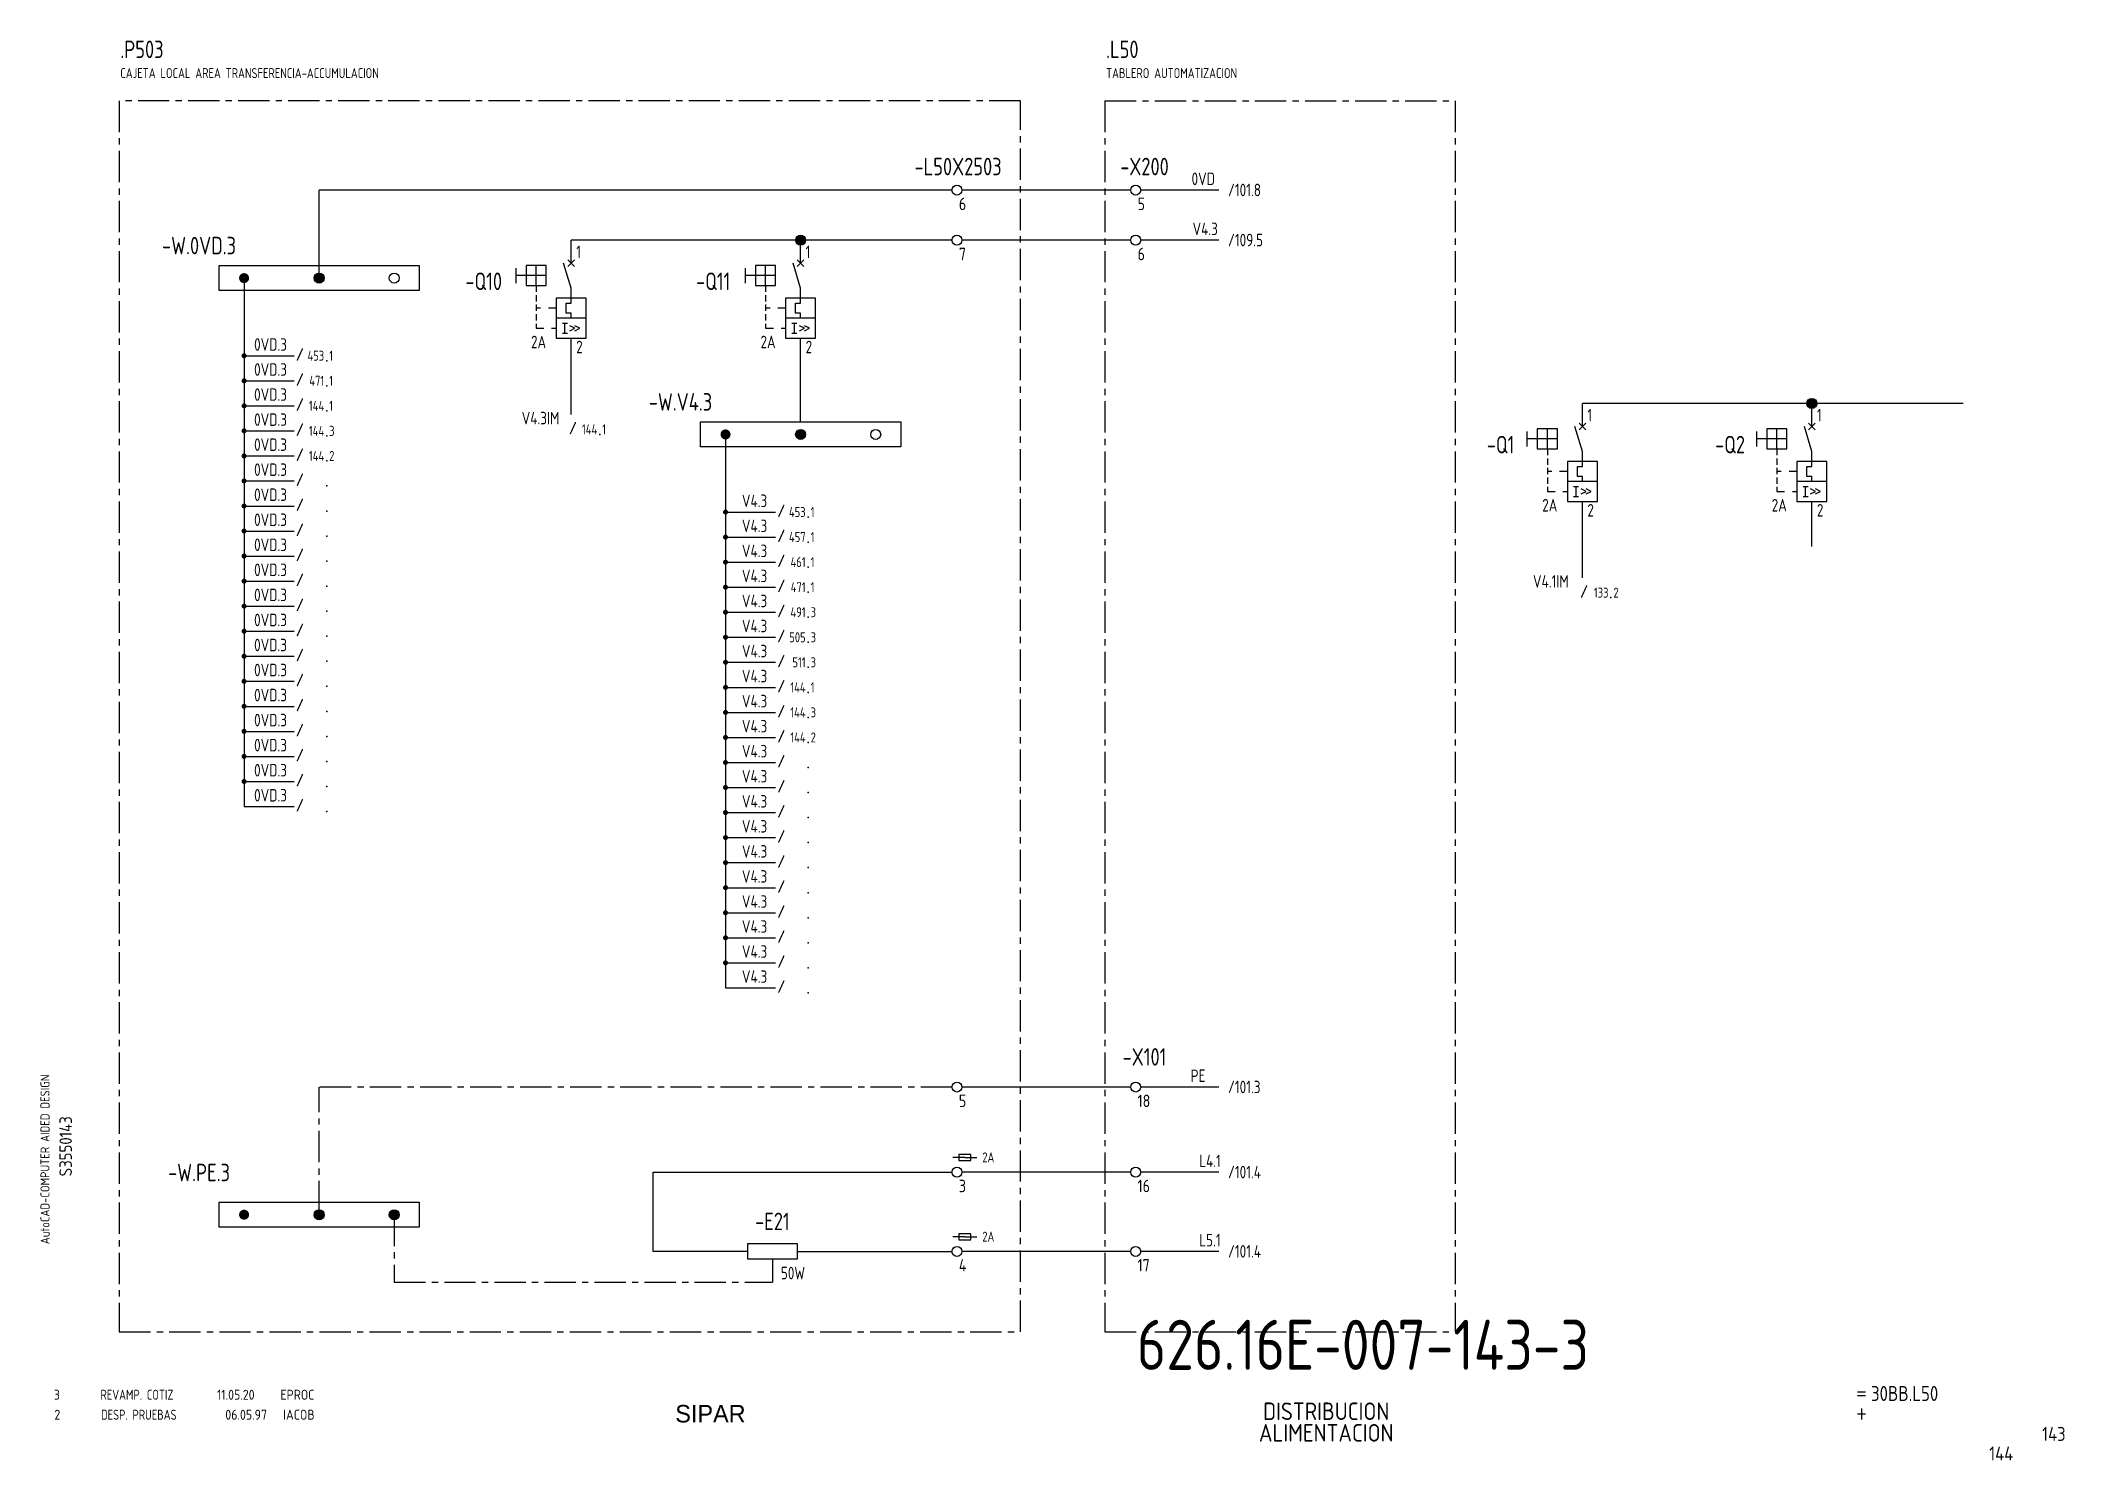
# Model space of a CAD drawing. Extents: x 10 to 414, y 6 to 289.
import ezdxf
from ezdxf.enums import TextEntityAlignment as Align

# ---------------------------------------------------------------- set-up
doc = ezdxf.new("R2010")
doc.units = 0
doc.header["$LTSCALE"] = 5
doc.header["$MEASUREMENT"] = 0
doc.header["$PDSIZE"] = -2
for name, pattern in [('CENTER', [2, 1.25, -0.25, 0.25, -0.25]), ('HIDDEN', [0.38, 0.25, -0.13]), ('HIDDEN1', [0.62, 0.31, -0.31])]:
    doc.linetypes.add(name, pattern=pattern)
doc.layers.get('0').update_dxf_attribs({"linetype": 'CONTINUOUS'})
doc.layers.add('CART', color=7, linetype='CONTINUOUS')
doc.styles.add('DIN', font='DIN.shx', dxfattribs={"width": 0.85})
doc.styles.add('ISO', font='DIN', dxfattribs={"width": 0.8})
doc.styles.add('N', font='ROMANS', dxfattribs={"width": 0.85, "height": 3})
doc.styles.add('SIMPLEX', font='SIMPLEX', dxfattribs={"width": 0.85})
doc.styles.add('X', font='UNIV.SHX', dxfattribs={"height": 3.5})

# ---------------------------------------------------------------- blocks, each defined once
blk = doc.blocks.new('BOX')
at = {"color": 3, "style": 'ISO', "width": 0.8}
blk.add_attdef('BOX', (0, 6), '', height=3.5, dxfattribs=at)
at = {"color": 7, "style": 'ISO', "width": 0.8}
blk.add_attdef('DESC', (0, 2), '', height=2, dxfattribs=at)
blk = doc.blocks.new('NOTA')
at = {"color": 5, "linetype": 'Continuous'}
blk.add_line((0, 0), (0, 0), dxfattribs=at)
at = {"color": 3, "style": 'DIN', "width": 0.8}
blk.add_attdef('NOME', text='', height=3.5, dxfattribs=at).set_placement((0, 0), align=Align.MIDDLE)
at = {"color": 7, "style": 'SIMPLEX', "flags": 9}
for tag, p in [('TIPO', (-2.04, -5.14)), ('QUADRO', (-2.04, -7.64))]:
    blk.add_attdef(tag, p, '', height=1, dxfattribs=at)
blk = doc.blocks.new('CEI1076')
blk.add_point((-3.5, -1))
at = {"style": 'ISO'}
blk.add_text('/', height=2.5, dxfattribs=at).set_placement((-8, -1), align=Align.RIGHT)
for tag, height, style, flags, p in [('FG', 2, 'ISO', 8, (-4, -1)), ('#LINEA', 2.5, 'SIMPLEX', 1, (13.5, -4))]:
    blk.add_attdef(tag, text='', height=height, dxfattribs=dict(style=style, flags=flags)).set_placement(p, align=Align.RIGHT)
for tag, p, height, style, flags in [('CAT', (-3, -1), 2, 'ISO', 8), ('PRES', (2.5, -8.5), 2.5, 'SIMPLEX', 9)]:
    blk.add_attdef(tag, p, '', height=height, dxfattribs=dict(style=style, flags=flags))
at = {"color": 7, "linetype": 'Continuous', "style": 'ISO'}
blk.add_attdef('NOME', (3.5, 1), '', height=2.5, dxfattribs=at)
blk = doc.blocks.new('NORM')
at = {"color": 7}
blk.add_circle((1, 0), 1, dxfattribs=at)
at = {"color": 7, "style": 'SIMPLEX', "flags": 9}
for tag, p in [('QUADRO', (-6.5, 4)), ('SEZIONE', (-6.5, 2.5)), ('NUMO', (-6.5, 1)), ('NUMM', (-6.5, -0.5)), ('NOTEM', (-6.5, -2)), ('NOTEV', (-6.5, -3.5)), ('UTENZA', (-6.5, -5)), ('RIP', (-6.5, -6.5)), ('RAGGIO', (-6.5, -8))]:
    blk.add_attdef(tag, p, '', height=1, dxfattribs=at)
at = {"color": 7, "style": 'SIMPLEX', "width": 0.85, "flags": 8}
blk.add_attdef('NUMI', (2.5, 0.5), '', height=2.5, dxfattribs=at)
at = {"color": 3, "style": 'SIMPLEX', "flags": 8}
blk.add_attdef('MORSETTIERA', (2.5, -2.5), '', height=2, dxfattribs=at)
blk = doc.blocks.new('2A')
for p, q in [((3.08, 3.29), (0.68, 3.29)), ((4.28, 3.89), (1.88, 3.89)), ((1.88, 3.89), (1.88, 2.69)), ((1.88, 2.69), (4.28, 2.69)), ((3.08, 3.29), (5.48, 3.29)), ((4.28, 2.69), (4.28, 3.89))]:
    blk.add_line(p, q)
at = {"style": 'DIN', "width": 0.8}
blk.add_text('2A', height=2, dxfattribs=at).set_placement((6.58, 2.29))
blk = doc.blocks.new('REV2')
at = {"color": 3, "style": 'DIN'}
for s, width, p in [('2', 0.9, (12.45, 13.79)), ('DESP. PRUEBAS', 0.8, (21.76, 13.79)), ('06.05.97', 0.9, (46.59, 13.79)), ('IACOB', 0.9, (58.16, 13.79))]:
    blk.add_text(s, height=2, dxfattribs=dict(at, width=width)).set_placement(p)

msp = doc.modelspace()

# ---------------------------------------------------------------- linework, layer by layer
at = {"color": 3, "linetype": 'CENTER'}
for p, q in [((205.4, 277.14), (25.4, 277.14)), ((25.4, 277.14), (25.4, 31.33)), ((205.4, 31.33), (205.4, 277.14)), ((222.27, 277.14), (292.27, 277.14)), ((222.27, 277.14), (222.27, 31.33)), ((292.27, 277.14), (292.27, 31.33)), ((25.4, 31.33), (205.4, 31.33)), ((222.27, 31.33), (292.27, 31.33))]:
    msp.add_line(p, q, dxfattribs=at)
for p, q in [((191.74, 259.31), (65.34, 259.31)), ((227.44, 259.31), (193.74, 259.31)), ((245.06, 259.31), (229.44, 259.31)), ((191.74, 249.31), (115.67, 249.31)), ((227.44, 249.31), (193.74, 249.31)), ((245.06, 249.31), (229.44, 249.31)), ((104.67, 240.73), (104.67, 243.73)), ((110.67, 244.23), (106.67, 244.23)), ((106.67, 244.23), (106.67, 240.23)), ((108.67, 240.23), (108.67, 244.23)), ((110.67, 240.23), (110.67, 244.23)), ((115.67, 239.73), (114.17, 244.73)), ((150.51, 240.73), (150.51, 243.73)), ((156.51, 244.23), (152.51, 244.23)), ((152.51, 244.23), (152.51, 240.23)), ((154.51, 240.23), (154.51, 244.23)), ((156.51, 240.23), (156.51, 244.23)), ((161.51, 239.73), (160.01, 244.73)), ((50.34, 241.23), (50.34, 136.23)), ((110.67, 242.23), (104.67, 242.23)), ((106.67, 240.23), (110.67, 240.23)), ((115.67, 236.73), (115.67, 239.73)), ((156.51, 242.23), (150.51, 242.23)), ((152.51, 240.23), (156.51, 240.23)), ((161.51, 236.73), (161.51, 239.73)), ((118.67, 237.73), (112.67, 237.73)), ((112.67, 237.73), (112.67, 229.73)), ((114.67, 234.73), (114.67, 236.73)), ((114.67, 236.73), (115.67, 236.73)), ((115.67, 234.73), (114.67, 234.73)), ((115.67, 233.73), (115.67, 234.73)), ((118.67, 229.73), (118.67, 237.73)), ((164.51, 237.73), (158.51, 237.73)), ((158.51, 237.73), (158.51, 229.73)), ((160.51, 234.73), (160.51, 236.73)), ((160.51, 236.73), (161.51, 236.73)), ((161.51, 234.73), (160.51, 234.73)), ((161.51, 233.73), (161.51, 234.73)), ((164.51, 229.73), (164.51, 237.73)), ((118.67, 233.73), (112.67, 233.73)), ((113.92, 232.73), (114.92, 232.73)), ((113.92, 230.73), (114.92, 230.73)), ((114.42, 230.73), (114.42, 232.73)), ((116.42, 231.73), (115.42, 232.23)), ((115.42, 231.23), (116.42, 231.73)), ((117.42, 231.73), (116.42, 232.23)), ((116.42, 231.23), (117.42, 231.73)), ((164.51, 233.73), (158.51, 233.73)), ((159.76, 232.73), (160.76, 232.73)), ((159.76, 230.73), (160.76, 230.73)), ((160.26, 230.73), (160.26, 232.73)), ((162.26, 231.73), (161.26, 232.23)), ((161.26, 231.23), (162.26, 231.73)), ((163.26, 231.73), (162.26, 232.23)), ((162.26, 231.23), (163.26, 231.73)), ((112.67, 229.73), (118.67, 229.73)), ((158.51, 229.73), (164.51, 229.73)), ((50.34, 226.23), (60.34, 226.23)), ((50.34, 221.23), (60.34, 221.23)), ((50.34, 216.23), (60.34, 216.23)), ((393.74, 216.71), (317.67, 216.71)), ((50.34, 211.23), (60.34, 211.23)), ((306.67, 208.13), (306.67, 211.13)), ((312.67, 211.63), (308.67, 211.63)), ((308.67, 211.63), (308.67, 207.63)), ((310.67, 207.63), (310.67, 211.63)), ((312.67, 207.63), (312.67, 211.63)), ((317.67, 207.13), (316.17, 212.13)), ((352.51, 208.13), (352.51, 211.13)), ((358.51, 211.63), (354.51, 211.63)), ((354.51, 211.63), (354.51, 207.63)), ((356.51, 207.63), (356.51, 211.63)), ((358.51, 207.63), (358.51, 211.63)), ((363.51, 207.13), (362.01, 212.13)), ((50.34, 206.23), (60.34, 206.23)), ((146.51, 210.02), (146.51, 100.02)), ((312.67, 209.63), (306.67, 209.63)), ((308.67, 207.63), (312.67, 207.63)), ((317.67, 204.13), (317.67, 207.13)), ((358.51, 209.63), (352.51, 209.63)), ((354.51, 207.63), (358.51, 207.63)), ((363.51, 204.13), (363.51, 207.13)), ((320.67, 205.13), (314.67, 205.13)), ((314.67, 205.13), (314.67, 197.13)), ((316.67, 202.13), (316.67, 204.13)), ((316.67, 204.13), (317.67, 204.13)), ((320.67, 197.13), (320.67, 205.13)), ((366.51, 205.13), (360.51, 205.13)), ((360.51, 205.13), (360.51, 197.13)), ((362.51, 202.13), (362.51, 204.13)), ((362.51, 204.13), (363.51, 204.13)), ((366.51, 197.13), (366.51, 205.13)), ((50.34, 201.23), (60.34, 201.23)), ((320.67, 201.13), (314.67, 201.13)), ((315.92, 200.13), (316.92, 200.13)), ((315.92, 198.13), (316.92, 198.13)), ((316.42, 198.13), (316.42, 200.13)), ((317.67, 202.13), (316.67, 202.13)), ((318.42, 199.13), (317.42, 199.63)), ((317.42, 198.63), (318.42, 199.13)), ((317.67, 201.13), (317.67, 202.13)), ((319.42, 199.13), (318.42, 199.63)), ((318.42, 198.63), (319.42, 199.13)), ((366.51, 201.13), (360.51, 201.13)), ((361.76, 200.13), (362.76, 200.13)), ((361.76, 198.13), (362.76, 198.13)), ((362.26, 198.13), (362.26, 200.13)), ((363.51, 202.13), (362.51, 202.13)), ((364.26, 199.13), (363.26, 199.63)), ((363.26, 198.63), (364.26, 199.13)), ((363.51, 201.13), (363.51, 202.13)), ((365.26, 199.13), (364.26, 199.63)), ((364.26, 198.63), (365.26, 199.13)), ((50.34, 196.23), (60.34, 196.23)), ((146.51, 195.02), (156.51, 195.02)), ((314.67, 197.13), (320.67, 197.13)), ((360.51, 197.13), (366.51, 197.13)), ((50.34, 191.23), (60.34, 191.23)), ((50.34, 186.23), (60.34, 186.23)), ((146.51, 190.02), (156.51, 190.02)), ((146.51, 185.02), (156.51, 185.02)), ((50.34, 181.23), (60.34, 181.23)), ((146.51, 180.02), (156.51, 180.02)), ((50.34, 176.23), (60.34, 176.23)), ((146.51, 175.02), (156.51, 175.02)), ((50.34, 171.23), (60.34, 171.23)), ((146.51, 170.02), (156.51, 170.02)), ((50.34, 166.23), (60.34, 166.23)), ((146.51, 165.02), (156.51, 165.02)), ((50.34, 161.23), (60.34, 161.23)), ((146.51, 160.02), (156.51, 160.02)), ((50.34, 156.23), (60.34, 156.23)), ((146.51, 155.02), (156.51, 155.02)), ((50.34, 151.23), (60.34, 151.23)), ((146.51, 150.02), (156.51, 150.02)), ((50.34, 146.23), (60.34, 146.23)), ((146.51, 145.02), (156.51, 145.02)), ((50.34, 141.23), (60.34, 141.23)), ((146.51, 140.02), (156.51, 140.02)), ((50.34, 136.23), (60.34, 136.23)), ((146.51, 135.02), (156.51, 135.02)), ((146.51, 130.02), (156.51, 130.02)), ((146.51, 125.02), (156.51, 125.02)), ((146.51, 120.02), (156.51, 120.02)), ((146.51, 115.02), (156.51, 115.02)), ((146.51, 110.02), (156.51, 110.02)), ((146.51, 105.02), (156.51, 105.02)), ((146.51, 100.02), (156.51, 100.02)), ((227.44, 80.22), (193.74, 80.22)), ((245.06, 80.22), (229.44, 80.22)), ((227.44, 63.23), (193.74, 63.23)), ((245.06, 63.23), (229.44, 63.23)), ((227.44, 47.4), (193.74, 47.4)), ((245.06, 47.4), (229.44, 47.4))]:
    msp.add_line(p, q)
at = {"linetype": 'Continuous'}
for p, q in [((65.34, 242.23), (65.34, 259.31)), ((115.67, 244.73), (115.67, 249.31)), ((161.51, 244.73), (161.51, 249.31)), ((115.01, 244.07), (116.33, 245.39)), ((115.01, 245.39), (116.33, 244.07)), ((160.85, 244.07), (162.17, 245.39)), ((160.85, 245.39), (162.17, 244.07)), ((115.67, 214.47), (115.67, 229.73)), ((161.51, 213.02), (161.51, 229.73)), ((317.67, 212.13), (317.67, 216.71)), ((363.51, 212.13), (363.51, 216.71)), ((317.02, 211.47), (318.33, 212.79)), ((317.02, 212.79), (318.33, 211.47)), ((362.85, 211.47), (364.17, 212.79)), ((362.85, 212.79), (364.17, 211.47)), ((317.67, 181.87), (317.67, 197.13)), ((363.51, 188.12), (363.51, 197.13)), ((132.05, 47.4), (132.05, 63.23)), ((132.05, 63.23), (191.74, 63.23)), ((150.87, 47.4), (132.05, 47.4)), ((160.87, 47.4), (191.74, 47.4))]:
    msp.add_line(p, q, dxfattribs=at)
at = {"color": 4}
for p, q in [((45.34, 244.23), (85.34, 244.23)), ((45.34, 239.23), (45.34, 244.23)), ((85.34, 244.23), (85.34, 239.23)), ((85.34, 239.23), (45.34, 239.23)), ((141.51, 213.02), (181.51, 213.02)), ((141.51, 208.02), (141.51, 213.02)), ((181.51, 213.02), (181.51, 208.02)), ((181.51, 208.02), (141.51, 208.02)), ((45.34, 57.22), (85.34, 57.22)), ((45.34, 52.22), (45.34, 57.22)), ((85.34, 57.22), (85.34, 52.22)), ((85.34, 52.22), (45.34, 52.22))]:
    msp.add_line(p, q, dxfattribs=at)
at = {"linetype": 'HIDDEN'}
for p, q in [((108.67, 240.23), (108.67, 231.73)), ((154.51, 240.23), (154.51, 231.73)), ((310.67, 207.63), (310.67, 199.13)), ((356.51, 207.63), (356.51, 199.13))]:
    msp.add_line(p, q, dxfattribs=at)
at = {"linetype": 'HIDDEN1'}
for p, q in [((112.67, 235.73), (108.67, 235.73)), ((158.51, 235.73), (154.51, 235.73)), ((108.67, 231.73), (112.67, 231.73)), ((154.51, 231.73), (158.51, 231.73)), ((314.67, 203.13), (310.67, 203.13)), ((360.51, 203.13), (356.51, 203.13)), ((310.67, 199.13), (314.67, 199.13)), ((356.51, 199.13), (360.51, 199.13))]:
    msp.add_line(p, q, dxfattribs=at)
at = {"linetype": 'CENTER'}
for p, q in [((65.34, 55.22), (65.34, 80.22)), ((191.74, 80.22), (65.34, 80.22)), ((80.34, 54.72), (80.34, 41.26)), ((155.87, 45.9), (155.87, 41.26)), ((80.34, 41.26), (155.87, 41.26))]:
    msp.add_line(p, q, dxfattribs=at)
at = {"color": 7, "linetype": 'Continuous'}
for p, q in [((160.87, 48.9), (150.87, 48.9)), ((150.87, 48.9), (150.87, 45.9)), ((160.87, 45.9), (160.87, 48.9)), ((150.87, 45.9), (160.87, 45.9))]:
    msp.add_line(p, q, dxfattribs=at)
for points, const_width in [([(162.01, 249.31, -1), (161.01, 249.31, -1)], 1), ([(50.84, 241.73, -1), (49.84, 241.73, -1)], 1), ([(65.84, 241.73, -1), (64.84, 241.73, -1)], 1), ([(50.09, 226.23, 1), (50.59, 226.23, 1)], 0.5), ([(50.09, 221.23, 1), (50.59, 221.23, 1)], 0.5), ([(50.09, 216.23, 1), (50.59, 216.23, 1)], 0.5), ([(364.01, 216.71, -1), (363.01, 216.71, -1)], 1), ([(50.09, 211.23, 1), (50.59, 211.23, 1)], 0.5), ([(147.01, 210.52, -1), (146.01, 210.52, -1)], 1), ([(162.01, 210.52, -1), (161.01, 210.52, -1)], 1), ([(50.09, 206.23, 1), (50.59, 206.23, 1)], 0.5), ([(50.09, 201.23, 1), (50.59, 201.23, 1)], 0.5), ([(50.09, 196.23, 1), (50.59, 196.23, 1)], 0.5), ([(146.26, 195.02, 1), (146.76, 195.02, 1)], 0.5), ([(50.09, 191.23, 1), (50.59, 191.23, 1)], 0.5), ([(146.26, 190.02, 1), (146.76, 190.02, 1)], 0.5), ([(50.09, 186.23, 1), (50.59, 186.23, 1)], 0.5), ([(146.26, 185.02, 1), (146.76, 185.02, 1)], 0.5), ([(50.09, 181.23, 1), (50.59, 181.23, 1)], 0.5), ([(146.26, 180.02, 1), (146.76, 180.02, 1)], 0.5), ([(50.09, 176.23, 1), (50.59, 176.23, 1)], 0.5), ([(146.26, 175.02, 1), (146.76, 175.02, 1)], 0.5), ([(50.09, 171.23, 1), (50.59, 171.23, 1)], 0.5), ([(146.26, 170.02, 1), (146.76, 170.02, 1)], 0.5), ([(50.09, 166.23, 1), (50.59, 166.23, 1)], 0.5), ([(50.09, 161.23, 1), (50.59, 161.23, 1)], 0.5), ([(146.26, 165.02, 1), (146.76, 165.02, 1)], 0.5), ([(146.26, 160.02, 1), (146.76, 160.02, 1)], 0.5), ([(50.09, 156.23, 1), (50.59, 156.23, 1)], 0.5), ([(146.26, 155.02, 1), (146.76, 155.02, 1)], 0.5), ([(50.09, 151.23, 1), (50.59, 151.23, 1)], 0.5), ([(146.26, 150.02, 1), (146.76, 150.02, 1)], 0.5), ([(50.09, 146.23, 1), (50.59, 146.23, 1)], 0.5), ([(50.09, 141.23, 1), (50.59, 141.23, 1)], 0.5), ([(146.26, 145.02, 1), (146.76, 145.02, 1)], 0.5), ([(146.26, 140.02, 1), (146.76, 140.02, 1)], 0.5), ([(146.26, 135.02, 1), (146.76, 135.02, 1)], 0.5), ([(146.26, 130.02, 1), (146.76, 130.02, 1)], 0.5), ([(146.26, 125.02, 1), (146.76, 125.02, 1)], 0.5), ([(146.26, 120.02, 1), (146.76, 120.02, 1)], 0.5), ([(146.26, 115.02, 1), (146.76, 115.02, 1)], 0.5), ([(146.26, 110.02, 1), (146.76, 110.02, 1)], 0.5), ([(146.26, 105.02, 1), (146.76, 105.02, 1)], 0.5), ([(50.84, 54.72, -1), (49.84, 54.72, -1)], 1), ([(65.84, 54.72, -1), (64.84, 54.72, -1)], 1), ([(80.84, 54.72, -1), (79.84, 54.72, -1)], 1)]:
    msp.add_lwpolyline(points, format="xyb", close=True, dxfattribs=dict(const_width=const_width))
for centre in [(161.51, 249.31), (65.34, 241.73), (80.34, 241.73), (363.51, 216.71), (161.51, 210.52), (176.51, 210.52), (65.34, 54.72), (80.34, 54.72)]:
    msp.add_circle(centre, 1)

# ---------------------------------------------------------------- block references
for name, p, values in [('BOX', (25.61, 279.66), {'BOX': '.P503', 'DESC': 'CAJETA LOCAL AREA TRANSFERENCIA-ACCUMULACION'}), ('BOX', (222.53, 279.66), {'BOX': '.L50', 'DESC': 'TABLERO AUTOMATIZACION'}), ('NOTA', (98.21, 241.1), {'NOME': '-Q10'}), ('NOTA', (144.04, 241.1), {'NOME': '-Q11'}), ('NOTA', (301.33, 208.49), {'NOME': '-Q1'}), ('NOTA', (347.17, 208.49), {'NOME': '-Q2'}), ('NOTA', (155.87, 53.4), {'NOME': '-E21'})]:
    msp.add_blockref(name, p).add_auto_attribs(values)
ref = msp.add_blockref('NOTA', (192.96, 264.01), dxfattribs=dict(xscale=-1))
ref.add_attrib('NOME', '-L50X2503', dxfattribs={"color": 3, "height": 3.5, "style": 'DIN', "width": 0.8}).set_placement((192.96, 264.01), align=Align.MIDDLE)
ref = msp.add_blockref('NOTA', (230.2, 264.01), dxfattribs=dict(xscale=-1))
ref.add_attrib('NOME', '-X200', dxfattribs={"color": 3, "height": 3.5, "style": 'DIN', "width": 0.8}).set_placement((230.2, 264.01), align=Align.MIDDLE)
at = {"linetype": 'Continuous'}
for name, p in [('NORM', (191.74, 259.31)), ('NORM', (227.44, 259.31)), ('NORM', (191.74, 249.31)), ('NORM', (227.44, 249.31)), ('NORM', (191.74, 80.22)), ('NORM', (227.44, 80.22)), ('2A', (191.22, 62.88)), ('NORM', (191.74, 63.23)), ('NORM', (227.44, 63.23)), ('2A', (191.22, 47.05)), ('NORM', (191.74, 47.4)), ('NORM', (227.44, 47.4)), ('REV2', (0, 0))]:
    msp.add_blockref(name, p, dxfattribs=at)
ref = msp.add_blockref('NOTA', (41.34, 248.23), dxfattribs=dict(xscale=-1))
ref.add_attrib('NOME', '-W.0VD.3', dxfattribs={"color": 3, "height": 3.5, "style": 'DIN', "width": 0.8}).set_placement((41.34, 248.23), align=Align.MIDDLE)
ref = msp.add_blockref('CEI1076', (70.34, 226.23))
ref.add_attrib('NOME', '0VD.3', (52.34, 227.23), dxfattribs={"color": 7, "linetype": 'Continuous', "height": 2.5, "style": 'DIN', "width": 0.8})
ref.add_attrib('FG', '453', dxfattribs={"height": 2, "style": 'DIN', "width": 0.8, "flags": 8}).set_placement((66.34, 225.23), align=Align.RIGHT)
ref.add_attrib('CAT', '1', (67.34, 225.23), dxfattribs={"height": 2, "style": 'DIN', "width": 0.8, "flags": 8})
ref = msp.add_blockref('CEI1076', (70.34, 221.23))
ref.add_attrib('NOME', '0VD.3', (52.34, 222.23), dxfattribs={"color": 7, "linetype": 'Continuous', "height": 2.5, "style": 'DIN', "width": 0.8})
ref.add_attrib('FG', '471', dxfattribs={"height": 2, "style": 'DIN', "width": 0.8, "flags": 8}).set_placement((66.34, 220.23), align=Align.RIGHT)
ref.add_attrib('CAT', '1', (67.34, 220.23), dxfattribs={"height": 2, "style": 'DIN', "width": 0.8, "flags": 8})
ref = msp.add_blockref('CEI1076', (70.34, 216.23))
ref.add_attrib('NOME', '0VD.3', (52.34, 217.23), dxfattribs={"color": 7, "linetype": 'Continuous', "height": 2.5, "style": 'DIN', "width": 0.8})
ref.add_attrib('FG', '144', dxfattribs={"height": 2, "style": 'DIN', "width": 0.8, "flags": 8}).set_placement((66.34, 215.23), align=Align.RIGHT)
ref.add_attrib('CAT', '1', (67.34, 215.23), dxfattribs={"height": 2, "style": 'DIN', "width": 0.8, "flags": 8})
ref = msp.add_blockref('NOTA', (137.51, 217.02), dxfattribs=dict(xscale=-1))
ref.add_attrib('NOME', '-W.V4.3', dxfattribs={"color": 3, "height": 3.5, "style": 'DIN', "width": 0.8}).set_placement((137.51, 217.02), align=Align.MIDDLE)
ref = msp.add_blockref('CEI1076', (70.34, 211.23))
ref.add_attrib('NOME', '0VD.3', (52.34, 212.23), dxfattribs={"color": 7, "linetype": 'Continuous', "height": 2.5, "style": 'DIN', "width": 0.8})
ref.add_attrib('FG', '144', dxfattribs={"height": 2, "style": 'DIN', "width": 0.8, "flags": 8}).set_placement((66.34, 210.23), align=Align.RIGHT)
ref.add_attrib('CAT', '3', (67.34, 210.23), dxfattribs={"height": 2, "style": 'DIN', "width": 0.8, "flags": 8})
ref = msp.add_blockref('CEI1076', (124.88, 211.53))
ref.add_attrib('NOME', 'V4.3IM', (105.79, 212.53), dxfattribs={"color": 7, "linetype": 'Continuous', "height": 2.5, "style": 'DIN', "width": 0.8})
ref.add_attrib('FG', '144', dxfattribs={"height": 2, "style": 'DIN', "width": 0.8, "flags": 8}).set_placement((120.88, 210.53), align=Align.RIGHT)
ref.add_attrib('CAT', '1', (121.88, 210.53), dxfattribs={"height": 2, "style": 'DIN', "width": 0.8, "flags": 8})
ref = msp.add_blockref('CEI1076', (70.34, 206.23))
ref.add_attrib('NOME', '0VD.3', (52.34, 207.23), dxfattribs={"color": 7, "linetype": 'Continuous', "height": 2.5, "style": 'DIN', "width": 0.8})
ref.add_attrib('FG', '144', dxfattribs={"height": 2, "style": 'DIN', "width": 0.8, "flags": 8}).set_placement((66.34, 205.23), align=Align.RIGHT)
ref.add_attrib('CAT', '2', (67.34, 205.23), dxfattribs={"height": 2, "style": 'DIN', "width": 0.8, "flags": 8})
ref = msp.add_blockref('CEI1076', (70.34, 201.23))
ref.add_attrib('NOME', '0VD.3', (52.34, 202.23), dxfattribs={"color": 7, "linetype": 'Continuous', "height": 2.5, "style": 'DIN', "width": 0.8})
ref = msp.add_blockref('CEI1076', (70.34, 196.23))
ref.add_attrib('NOME', '0VD.3', (52.34, 197.23), dxfattribs={"color": 7, "linetype": 'Continuous', "height": 2.5, "style": 'DIN', "width": 0.8})
ref = msp.add_blockref('CEI1076', (166.51, 195.02))
ref.add_attrib('NOME', 'V4.3', (149.78, 196.02), dxfattribs={"color": 7, "linetype": 'Continuous', "height": 2.5, "style": 'DIN', "width": 0.8})
ref.add_attrib('FG', '453', dxfattribs={"height": 2, "style": 'DIN', "width": 0.8, "flags": 8}).set_placement((162.51, 194.02), align=Align.RIGHT)
ref.add_attrib('CAT', '1', (163.51, 194.02), dxfattribs={"height": 2, "style": 'DIN', "width": 0.8, "flags": 8})
ref = msp.add_blockref('CEI1076', (70.34, 191.23))
ref.add_attrib('NOME', '0VD.3', (52.34, 192.23), dxfattribs={"color": 7, "linetype": 'Continuous', "height": 2.5, "style": 'DIN', "width": 0.8})
ref = msp.add_blockref('CEI1076', (166.51, 190.02))
ref.add_attrib('NOME', 'V4.3', (149.78, 191.02), dxfattribs={"color": 7, "linetype": 'Continuous', "height": 2.5, "style": 'DIN', "width": 0.8})
ref.add_attrib('FG', '457', dxfattribs={"height": 2, "style": 'DIN', "width": 0.8, "flags": 8}).set_placement((162.51, 189.02), align=Align.RIGHT)
ref.add_attrib('CAT', '1', (163.51, 189.02), dxfattribs={"height": 2, "style": 'DIN', "width": 0.8, "flags": 8})
ref = msp.add_blockref('CEI1076', (70.34, 186.23))
ref.add_attrib('NOME', '0VD.3', (52.34, 187.23), dxfattribs={"color": 7, "linetype": 'Continuous', "height": 2.5, "style": 'DIN', "width": 0.8})
ref = msp.add_blockref('CEI1076', (166.51, 185.02))
ref.add_attrib('NOME', 'V4.3', (149.78, 186.02), dxfattribs={"color": 7, "linetype": 'Continuous', "height": 2.5, "style": 'DIN', "width": 0.8})
ref.add_attrib('FG', '461', dxfattribs={"height": 2, "style": 'DIN', "width": 0.8, "flags": 8}).set_placement((162.51, 184.02), align=Align.RIGHT)
ref.add_attrib('CAT', '1', (163.51, 184.02), dxfattribs={"height": 2, "style": 'DIN', "width": 0.8, "flags": 8})
ref = msp.add_blockref('CEI1076', (70.34, 181.23))
ref.add_attrib('NOME', '0VD.3', (52.34, 182.23), dxfattribs={"color": 7, "linetype": 'Continuous', "height": 2.5, "style": 'DIN', "width": 0.8})
ref = msp.add_blockref('CEI1076', (166.51, 180.02))
ref.add_attrib('NOME', 'V4.3', (149.78, 181.02), dxfattribs={"color": 7, "linetype": 'Continuous', "height": 2.5, "style": 'DIN', "width": 0.8})
ref.add_attrib('FG', '471', dxfattribs={"height": 2, "style": 'DIN', "width": 0.8, "flags": 8}).set_placement((162.51, 179.02), align=Align.RIGHT)
ref.add_attrib('CAT', '1', (163.51, 179.02), dxfattribs={"height": 2, "style": 'DIN', "width": 0.8, "flags": 8})
ref = msp.add_blockref('CEI1076', (326.88, 178.93))
ref.add_attrib('NOME', 'V4.1IM', (307.8, 179.93), dxfattribs={"color": 7, "linetype": 'Continuous', "height": 2.5, "style": 'DIN', "width": 0.8})
ref.add_attrib('FG', '133', dxfattribs={"height": 2, "style": 'DIN', "width": 0.8, "flags": 8}).set_placement((322.88, 177.93), align=Align.RIGHT)
ref.add_attrib('CAT', '2', (323.88, 177.93), dxfattribs={"height": 2, "style": 'DIN', "width": 0.8, "flags": 8})
ref = msp.add_blockref('CEI1076', (70.34, 176.23))
ref.add_attrib('NOME', '0VD.3', (52.34, 177.23), dxfattribs={"color": 7, "linetype": 'Continuous', "height": 2.5, "style": 'DIN', "width": 0.8})
ref = msp.add_blockref('CEI1076', (166.51, 175.02))
ref.add_attrib('NOME', 'V4.3', (149.78, 176.02), dxfattribs={"color": 7, "linetype": 'Continuous', "height": 2.5, "style": 'DIN', "width": 0.8})
ref.add_attrib('FG', '491', dxfattribs={"height": 2, "style": 'DIN', "width": 0.8, "flags": 8}).set_placement((162.51, 174.02), align=Align.RIGHT)
ref.add_attrib('CAT', '3', (163.51, 174.02), dxfattribs={"height": 2, "style": 'DIN', "width": 0.8, "flags": 8})
ref = msp.add_blockref('CEI1076', (70.34, 171.23))
ref.add_attrib('NOME', '0VD.3', (52.34, 172.23), dxfattribs={"color": 7, "linetype": 'Continuous', "height": 2.5, "style": 'DIN', "width": 0.8})
ref = msp.add_blockref('CEI1076', (166.51, 170.02))
ref.add_attrib('NOME', 'V4.3', (149.78, 171.02), dxfattribs={"color": 7, "linetype": 'Continuous', "height": 2.5, "style": 'DIN', "width": 0.8})
ref.add_attrib('FG', '505', dxfattribs={"height": 2, "style": 'DIN', "width": 0.8, "flags": 8}).set_placement((162.51, 169.02), align=Align.RIGHT)
ref.add_attrib('CAT', '3', (163.51, 169.02), dxfattribs={"height": 2, "style": 'DIN', "width": 0.8, "flags": 8})
ref = msp.add_blockref('CEI1076', (70.34, 166.23))
ref.add_attrib('NOME', '0VD.3', (52.34, 167.23), dxfattribs={"color": 7, "linetype": 'Continuous', "height": 2.5, "style": 'DIN', "width": 0.8})
ref = msp.add_blockref('CEI1076', (166.51, 165.02))
ref.add_attrib('NOME', 'V4.3', (149.78, 166.02), dxfattribs={"color": 7, "linetype": 'Continuous', "height": 2.5, "style": 'DIN', "width": 0.8})
ref.add_attrib('FG', '511', dxfattribs={"height": 2, "style": 'DIN', "width": 0.8, "flags": 8}).set_placement((162.51, 164.02), align=Align.RIGHT)
ref.add_attrib('CAT', '3', (163.51, 164.02), dxfattribs={"height": 2, "style": 'DIN', "width": 0.8, "flags": 8})
ref = msp.add_blockref('CEI1076', (70.34, 161.23))
ref.add_attrib('NOME', '0VD.3', (52.34, 162.23), dxfattribs={"color": 7, "linetype": 'Continuous', "height": 2.5, "style": 'DIN', "width": 0.8})
ref = msp.add_blockref('CEI1076', (166.51, 160.02))
ref.add_attrib('NOME', 'V4.3', (149.78, 161.02), dxfattribs={"color": 7, "linetype": 'Continuous', "height": 2.5, "style": 'DIN', "width": 0.8})
ref.add_attrib('FG', '144', dxfattribs={"height": 2, "style": 'DIN', "width": 0.8, "flags": 8}).set_placement((162.51, 159.02), align=Align.RIGHT)
ref.add_attrib('CAT', '1', (163.51, 159.02), dxfattribs={"height": 2, "style": 'DIN', "width": 0.8, "flags": 8})
ref = msp.add_blockref('CEI1076', (70.34, 156.23))
ref.add_attrib('NOME', '0VD.3', (52.34, 157.23), dxfattribs={"color": 7, "linetype": 'Continuous', "height": 2.5, "style": 'DIN', "width": 0.8})
ref = msp.add_blockref('CEI1076', (166.51, 155.02))
ref.add_attrib('NOME', 'V4.3', (149.78, 156.02), dxfattribs={"color": 7, "linetype": 'Continuous', "height": 2.5, "style": 'DIN', "width": 0.8})
ref.add_attrib('FG', '144', dxfattribs={"height": 2, "style": 'DIN', "width": 0.8, "flags": 8}).set_placement((162.51, 154.02), align=Align.RIGHT)
ref.add_attrib('CAT', '3', (163.51, 154.02), dxfattribs={"height": 2, "style": 'DIN', "width": 0.8, "flags": 8})
ref = msp.add_blockref('CEI1076', (70.34, 151.23))
ref.add_attrib('NOME', '0VD.3', (52.34, 152.23), dxfattribs={"color": 7, "linetype": 'Continuous', "height": 2.5, "style": 'DIN', "width": 0.8})
ref = msp.add_blockref('CEI1076', (70.34, 146.23))
ref.add_attrib('NOME', '0VD.3', (52.34, 147.23), dxfattribs={"color": 7, "linetype": 'Continuous', "height": 2.5, "style": 'DIN', "width": 0.8})
ref = msp.add_blockref('CEI1076', (166.51, 150.02))
ref.add_attrib('NOME', 'V4.3', (149.78, 151.02), dxfattribs={"color": 7, "linetype": 'Continuous', "height": 2.5, "style": 'DIN', "width": 0.8})
ref.add_attrib('FG', '144', dxfattribs={"height": 2, "style": 'DIN', "width": 0.8, "flags": 8}).set_placement((162.51, 149.02), align=Align.RIGHT)
ref.add_attrib('CAT', '2', (163.51, 149.02), dxfattribs={"height": 2, "style": 'DIN', "width": 0.8, "flags": 8})
ref = msp.add_blockref('CEI1076', (166.51, 145.02))
ref.add_attrib('NOME', 'V4.3', (149.78, 146.02), dxfattribs={"color": 7, "linetype": 'Continuous', "height": 2.5, "style": 'DIN', "width": 0.8})
ref = msp.add_blockref('CEI1076', (70.34, 141.23))
ref.add_attrib('NOME', '0VD.3', (52.34, 142.23), dxfattribs={"color": 7, "linetype": 'Continuous', "height": 2.5, "style": 'DIN', "width": 0.8})
ref = msp.add_blockref('CEI1076', (166.51, 140.02))
ref.add_attrib('NOME', 'V4.3', (149.78, 141.02), dxfattribs={"color": 7, "linetype": 'Continuous', "height": 2.5, "style": 'DIN', "width": 0.8})
ref = msp.add_blockref('CEI1076', (70.34, 136.23))
ref.add_attrib('NOME', '0VD.3', (52.34, 137.23), dxfattribs={"color": 7, "linetype": 'Continuous', "height": 2.5, "style": 'DIN', "width": 0.8})
ref = msp.add_blockref('CEI1076', (166.51, 135.02))
ref.add_attrib('NOME', 'V4.3', (149.78, 136.02), dxfattribs={"color": 7, "linetype": 'Continuous', "height": 2.5, "style": 'DIN', "width": 0.8})
ref = msp.add_blockref('CEI1076', (166.51, 130.02))
ref.add_attrib('NOME', 'V4.3', (149.78, 131.02), dxfattribs={"color": 7, "linetype": 'Continuous', "height": 2.5, "style": 'DIN', "width": 0.8})
ref = msp.add_blockref('CEI1076', (166.51, 125.02))
ref.add_attrib('NOME', 'V4.3', (149.78, 126.02), dxfattribs={"color": 7, "linetype": 'Continuous', "height": 2.5, "style": 'DIN', "width": 0.8})
ref = msp.add_blockref('CEI1076', (166.51, 120.02))
ref.add_attrib('NOME', 'V4.3', (149.78, 121.02), dxfattribs={"color": 7, "linetype": 'Continuous', "height": 2.5, "style": 'DIN', "width": 0.8})
ref = msp.add_blockref('CEI1076', (166.51, 115.02))
ref.add_attrib('NOME', 'V4.3', (149.78, 116.02), dxfattribs={"color": 7, "linetype": 'Continuous', "height": 2.5, "style": 'DIN', "width": 0.8})
ref = msp.add_blockref('CEI1076', (166.51, 110.02))
ref.add_attrib('NOME', 'V4.3', (149.78, 111.02), dxfattribs={"color": 7, "linetype": 'Continuous', "height": 2.5, "style": 'DIN', "width": 0.8})
ref = msp.add_blockref('CEI1076', (166.51, 105.02))
ref.add_attrib('NOME', 'V4.3', (149.78, 106.02), dxfattribs={"color": 7, "linetype": 'Continuous', "height": 2.5, "style": 'DIN', "width": 0.8})
ref = msp.add_blockref('CEI1076', (166.51, 100.02))
ref.add_attrib('NOME', 'V4.3', (149.78, 101.02), dxfattribs={"color": 7, "linetype": 'Continuous', "height": 2.5, "style": 'DIN', "width": 0.8})
ref = msp.add_blockref('NOTA', (230.2, 86.24), dxfattribs=dict(xscale=-1))
ref.add_attrib('NOME', '-X101', dxfattribs={"color": 3, "height": 3.5, "style": 'DIN', "width": 0.8}).set_placement((230.2, 86.24), align=Align.MIDDLE)
ref = msp.add_blockref('NOTA', (41.34, 63.16), dxfattribs=dict(xscale=-1))
ref.add_attrib('NOME', '-W.PE.3', dxfattribs={"color": 3, "height": 3.5, "style": 'DIN', "width": 0.8}).set_placement((41.34, 63.16), align=Align.MIDDLE)

# ---------------------------------------------------------------- texts
for s, style, width, p in [('0VD', 'ISO', 0.8, (239.6, 260.31)), ('/101.8', 'ISO', 0.8, (246.88, 258.08)), ('6', 'DIN', 0.85, (193.12, 255.3)), ('5', 'DIN', 0.85, (228.82, 255.3)), ('V4.3', 'ISO', 0.8, (239.8, 250.31)), ('1', 'ISO', 0.8, (116.67, 245.73)), ('1', 'ISO', 0.8, (162.51, 245.73)), ('7', 'DIN', 0.85, (193.12, 245.3)), ('6', 'DIN', 0.85, (228.82, 245.3)), ('/109.5', 'ISO', 0.8, (246.88, 248.08)), ('2', 'ISO', 0.8, (116.67, 226.73)), ('2', 'ISO', 0.8, (162.51, 226.73)), ('1', 'ISO', 0.8, (318.67, 213.13)), ('1', 'ISO', 0.8, (364.51, 213.13)), ('2', 'ISO', 0.8, (318.67, 194.13)), ('2', 'ISO', 0.8, (364.51, 194.13)), ('  PE', 'ISO', 0.8, (237, 81.22)), ('/101.3', 'ISO', 0.8, (246.88, 78.99)), ('5', 'DIN', 0.85, (193.12, 76.21)), ('18', 'DIN', 0.85, (228.82, 76.21)), ('L4.1', 'ISO', 0.8, (241.13, 64.23)), ('3', 'DIN', 0.85, (193.12, 59.22)), ('16', 'DIN', 0.85, (228.82, 59.22)), ('/101.4', 'ISO', 0.8, (246.88, 61.99)), ('L5.1', 'ISO', 0.8, (241.13, 48.4)), ('/101.4', 'ISO', 0.8, (246.88, 46.17)), ('4', 'DIN', 0.85, (193.12, 43.39)), ('17', 'DIN', 0.85, (228.82, 43.39))]:
    msp.add_text(s, height=2.5, dxfattribs=dict(style=style, width=width)).set_placement(p)
at = {"style": 'ISO', "width": 0.8}
for p in [(110.67, 227.73), (156.51, 227.73), (312.67, 195.13), (358.51, 195.13)]:
    msp.add_text('2A', height=2.5, dxfattribs=at).set_placement(p, align=Align.RIGHT)
at = {"color": 7, "linetype": 'Continuous', "style": 'DIN', "width": 0.8}
msp.add_text('50W', height=2.5, dxfattribs=at).set_placement((159.98, 41.83), align=Align.CENTER)
at = {"color": 3, "style": 'DIN'}
for s, width, p in [('3', 0.9, (12.34, 17.78)), ('REVAMP. COTIZ', 0.8, (21.65, 17.78)), ('11.05.20', 0.9, (44.93, 17.78)), ('EPROC', 0.9, (57.61, 17.78))]:
    msp.add_text(s, height=2, dxfattribs=dict(at, width=width)).set_placement(p)
at = {"color": 2, "insert": (228.67, 33.75), "char_height": 10, "width": 111.0411, "attachment_point": 1, "style": 'DIN'}
msp.add_mtext('626.16E-007-143-3', dxfattribs=at)
at = {"layer": 'CART', "color": 1, "style": 'DIN', "width": 0.9}
msp.add_text('AutoCAD-COMPUTER AIDED DESIGN', height=1.8, rotation=90, dxfattribs=at).set_placement((11.47, 48.84))
at = {"layer": 'CART', "color": 3, "style": 'N', "width": 0.85}
for s, p in [('=', (372.24, 17.91)), ('+', (372.24, 13.87))]:
    msp.add_text(s, height=2.5, dxfattribs=at).set_placement(p)
at = {"layer": 'CART', "color": 3, "style": 'DIN', "width": 0.9, "flags": 1}
msp.add_attdef('S3550143', text='', height=2.5, rotation=90, dxfattribs=at).set_placement((15.95, 68.38), align=Align.CENTER)
at = {"layer": 'CART', "color": 3, "style": 'DIN', "width": 0.85}
msp.add_attdef('30BB.L50', text='', height=3, dxfattribs=at).set_placement((375.33, 16.63), align=Align.BOTTOM_LEFT)
at = {"layer": 'CART', "color": 6, "style": 'X', "flags": 1}
msp.add_attdef('SIPAR', text='', height=3.5, dxfattribs=at).set_placement((143.5, 15), align=Align.MIDDLE)
at = {"layer": 'CART', "color": 2, "style": 'DIN', "width": 0.9, "flags": 1}
for tag, text, p in [('DISTRIBUCION', '', (266.5, 15.49)), ('ALIMENTACION', 'PLC', (266.5, 11.18))]:
    msp.add_attdef(tag, text=text, height=3.5, dxfattribs=at).set_placement(p, align=Align.MIDDLE)
msp.add_attdef('143', text='', height=2.8, dxfattribs=at).set_placement((414.2, 9.56), align=Align.RIGHT)
at = {"layer": 'CART', "color": 7, "style": 'DIN', "width": 0.9, "flags": 1}
msp.add_attdef('144', (398.93, 5.65), '', height=2.8, dxfattribs=at)

doc.saveas('drawing.dxf')
